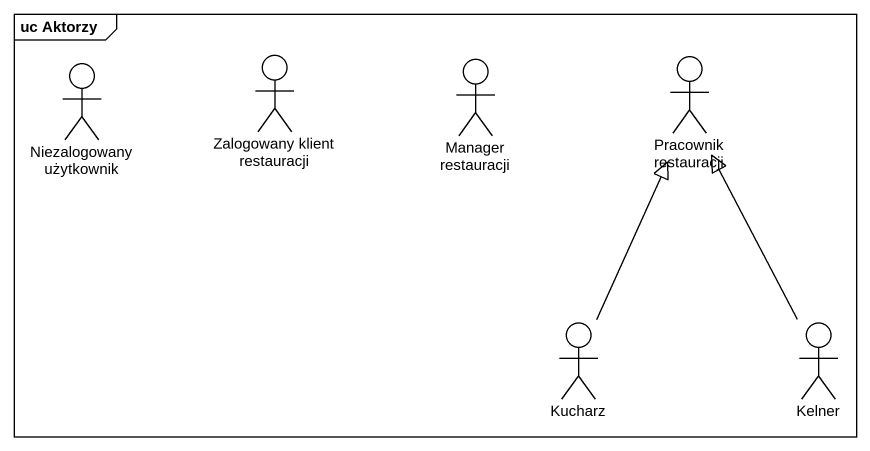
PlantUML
@startuml
mainframe uc Aktorzy
actor "Niezalogowany użytkownik" as Niezalogowany_użytkownik
actor "Zalogowany klient restauracji" as Zalogowany_klient
actor "Manager restauracji" as Manager_restauracji
actor "Pracownik restauracji" as Pracownik_restauracji
actor Kucharz
actor Kelner
Kucharz -up-|> Pracownik_restauracji
Kelner -up-|> Pracownik_restauracji
@enduml
